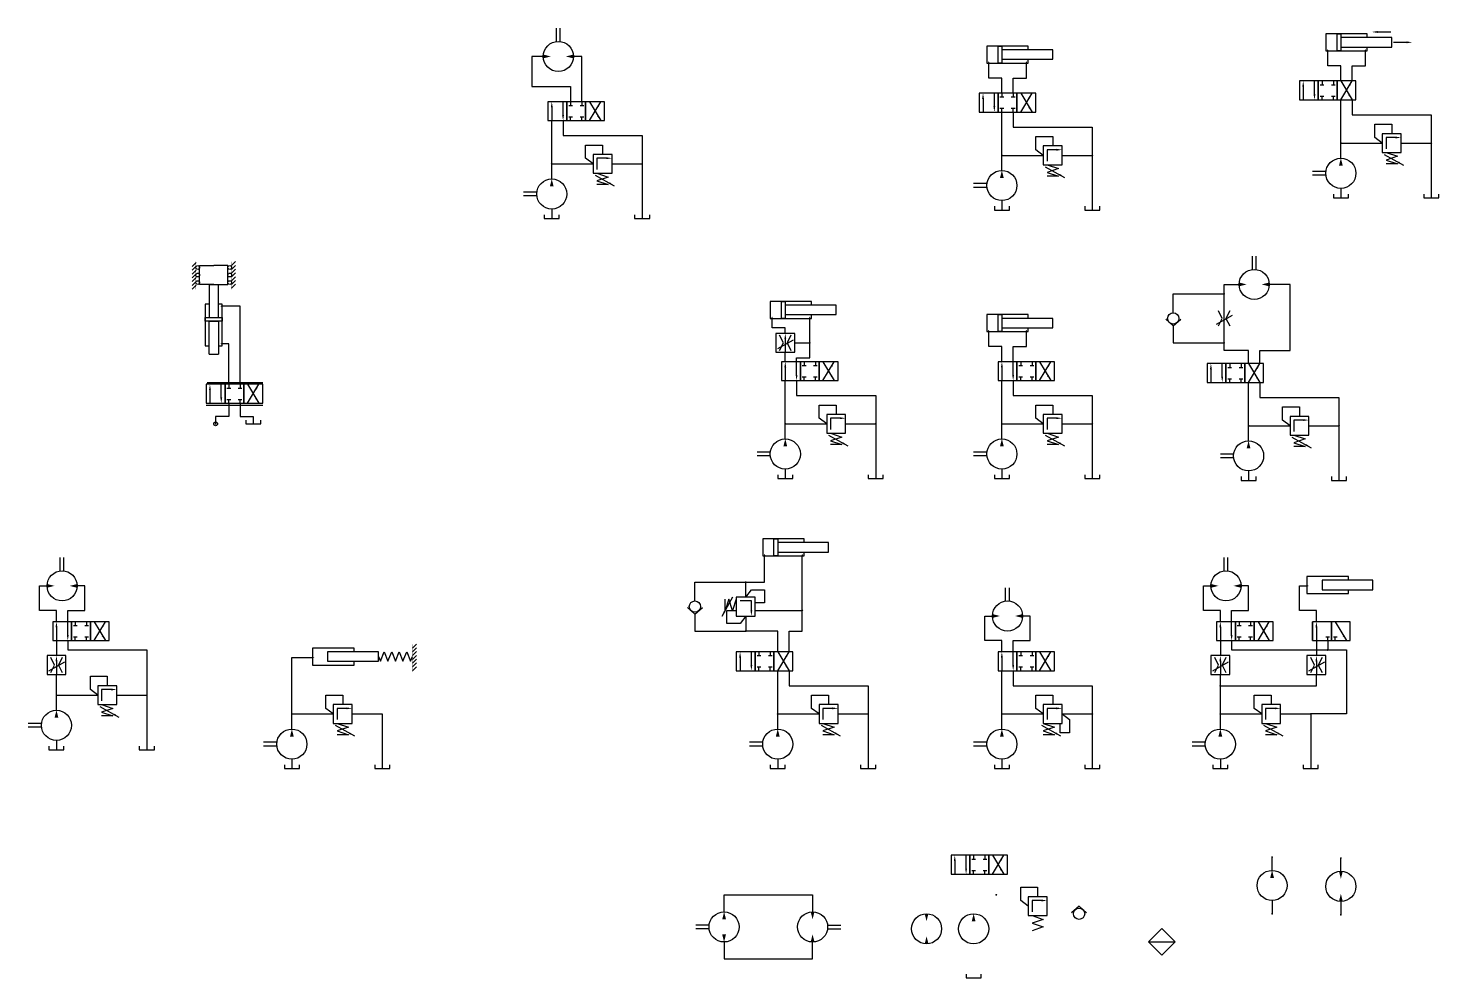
# Model space of a CAD drawing. Header units: inches. Extents: x 0 to 281, y -41 to 106.
# Drawn here: x -0.38 to 46.44, y 5.19 to 36.69 of the extents above; entities that cross this region are included whole.
import ezdxf
from ezdxf.lldxf.tags import DXFTag

# ---------------------------------------------------------------- set-up
doc = ezdxf.new("R2010")
doc.units = ezdxf.units.IN
doc.header["$LTSCALE"] = 0.08
doc.header["$MEASUREMENT"] = 0
tags = doc.linetypes.add('HIDDEN', pattern=[0.375, 0.25, -0.125]).pattern_tags.tags
tags[6:7] = [DXFTag(74, 4), DXFTag(75, 0), DXFTag(340, '0'), DXFTag(46, 1.0), DXFTag(50, 0.0), DXFTag(44, 0.0), DXFTag(45, 0.0)]
tags[4:5] = [DXFTag(74, 4), DXFTag(75, 0), DXFTag(340, '0'), DXFTag(46, 1.0), DXFTag(50, 0.0), DXFTag(44, 0.0), DXFTag(45, 0.0)]
tags = doc.linetypes.add('HIDDEN4', pattern=[0.09375, 0.0625, -0.03125]).pattern_tags.tags
tags[6:7] = [DXFTag(74, 4), DXFTag(75, 0), DXFTag(340, '0'), DXFTag(46, 1.0), DXFTag(50, 0.0), DXFTag(44, 0.0), DXFTag(45, 0.0)]
tags[4:5] = [DXFTag(74, 4), DXFTag(75, 0), DXFTag(340, '0'), DXFTag(46, 1.0), DXFTag(50, 0.0), DXFTag(44, 0.0), DXFTag(45, 0.0)]

msp = doc.modelspace()

# ---------------------------------------------------------------- linework, layer by layer
for p, q in [((41.812, 34.938), (41.812, 34.312)), ((42.438, 34.938), (41.812, 34.938)), ((42.438, 34.938), (42.438, 34.312)), ((43.062, 34.938), (42.438, 34.938)), ((42.438, 34.312), (42.438, 34.938)), ((43.062, 34.312), (43.062, 34.938)), ((43.062, 34.938), (43.062, 34.312)), ((43.688, 34.938), (43.062, 34.938)), ((43.062, 34.312), (43.062, 34.938)), ((43.188, 34.312), (43.562, 34.938)), ((43.188, 34.938), (43.562, 34.312)), ((43.688, 34.312), (43.688, 34.938)), ((16.875, 34.25), (16.875, 33.625)), ((17.5, 34.25), (16.875, 34.25)), ((17.5, 34.25), (17.5, 33.625)), ((18.125, 34.25), (17.5, 34.25)), ((17.5, 33.625), (17.5, 34.25)), ((18.125, 33.625), (18.125, 34.25)), ((18.125, 34.25), (18.125, 33.625)), ((18.75, 34.25), (18.125, 34.25)), ((18.125, 33.625), (18.125, 34.25)), ((18.25, 33.625), (18.625, 34.25)), ((18.25, 34.25), (18.625, 33.625)), ((18.75, 33.625), (18.75, 34.25)), ((31.188, 34.531), (31.188, 33.906)), ((31.812, 34.531), (31.188, 34.531)), ((31.812, 34.531), (31.812, 33.906)), ((32.438, 34.531), (31.812, 34.531)), ((31.812, 33.906), (31.812, 34.531)), ((32.438, 33.906), (32.438, 34.531)), ((32.438, 34.531), (32.438, 33.906)), ((33.062, 34.531), (32.438, 34.531)), ((32.438, 33.906), (32.438, 34.531)), ((32.562, 33.906), (32.938, 34.531)), ((32.562, 34.531), (32.938, 33.906)), ((33.062, 33.906), (33.062, 34.531)), ((41.812, 34.312), (42.438, 34.312)), ((42.438, 34.312), (43.062, 34.312)), ((43.062, 34.312), (43.688, 34.312)), ((31.188, 33.906), (31.812, 33.906)), ((31.812, 33.906), (32.438, 33.906)), ((32.438, 33.906), (33.062, 33.906)), ((16.875, 33.625), (17.5, 33.625)), ((17.5, 33.625), (18.125, 33.625)), ((18.125, 33.625), (18.75, 33.625)), ((33.312, 32.781), (33.312, 32.156)), ((33.937, 32.781), (33.312, 32.781)), ((33.937, 32.156), (33.937, 32.781)), ((44.562, 33.188), (44.562, 32.562)), ((45.188, 33.188), (44.562, 33.188)), ((45.188, 32.562), (45.188, 33.188)), ((18.375, 32.5), (18.375, 31.875)), ((19, 32.5), (18.375, 32.5)), ((19, 31.875), (19, 32.5)), ((44.562, 32.562), (45.188, 32.562)), ((44.625, 32.5), (45.262, 32.146)), ((44.688, 32.562), (45.062, 32.438)), ((45.062, 32.438), (44.688, 32.312)), ((44.688, 32.312), (45.062, 32.188)), ((18.375, 31.875), (19, 31.875)), ((18.5, 31.875), (18.875, 31.75)), ((33.312, 32.156), (33.937, 32.156)), ((33.375, 32.094), (34.012, 31.74)), ((33.438, 32.156), (33.812, 32.031)), ((33.812, 32.031), (33.438, 31.906)), ((33.438, 31.906), (33.812, 31.781)), ((45.062, 32.188), (44.688, 32.188)), ((18.438, 31.812), (19.075, 31.459)), ((18.875, 31.75), (18.5, 31.625)), ((18.5, 31.625), (18.875, 31.5)), ((18.875, 31.5), (18.5, 31.5)), ((33.812, 31.781), (33.438, 31.781)), ((42.938, 31.188), (42.938, 31.062)), ((42.938, 31.062), (43.438, 31.062)), ((43.438, 31.062), (43.438, 31.188)), ((45.938, 31.188), (45.938, 31.062)), ((45.938, 31.062), (46.438, 31.062)), ((46.438, 31.062), (46.438, 31.188)), ((16.75, 30.5), (16.75, 30.375)), ((17.25, 30.375), (17.25, 30.5)), ((19.75, 30.5), (19.75, 30.375)), ((20.25, 30.375), (20.25, 30.5)), ((31.688, 30.781), (31.688, 30.656)), ((31.688, 30.656), (32.188, 30.656)), ((32.188, 30.656), (32.188, 30.781)), ((34.688, 30.781), (34.688, 30.656)), ((34.688, 30.656), (35.188, 30.656)), ((35.188, 30.656), (35.188, 30.781)), ((16.75, 30.375), (17.25, 30.375)), ((19.75, 30.375), (20.25, 30.375)), ((39.062, 26.875), (39.588, 27.167)), ((24.438, 26.562), (24.438, 25.938)), ((25.062, 26.562), (24.438, 26.562)), ((24.5, 26.062), (25.026, 26.354)), ((25.062, 25.938), (25.062, 26.562)), ((24.438, 25.938), (25.062, 25.938)), ((24.625, 25.625), (24.625, 25)), ((25.25, 25.625), (24.625, 25.625)), ((25.25, 25.625), (25.25, 25)), ((25.875, 25.625), (25.25, 25.625)), ((25.25, 25), (25.25, 25.625)), ((25.875, 25), (25.875, 25.625)), ((25.875, 25.625), (25.875, 25)), ((26.5, 25.625), (25.875, 25.625)), ((25.875, 25), (25.875, 25.625)), ((26, 25), (26.375, 25.625)), ((26, 25.625), (26.375, 25)), ((26.5, 25), (26.5, 25.625)), ((31.812, 25.625), (31.812, 25)), ((32.438, 25.625), (31.812, 25.625)), ((32.438, 25.625), (32.438, 25)), ((33.062, 25.625), (32.438, 25.625)), ((32.438, 25), (32.438, 25.625)), ((33.062, 25), (33.062, 25.625)), ((33.062, 25.625), (33.062, 25)), ((33.688, 25.625), (33.062, 25.625)), ((33.062, 25), (33.062, 25.625)), ((33.188, 25), (33.562, 25.625)), ((33.188, 25.625), (33.562, 25)), ((33.688, 25), (33.688, 25.625)), ((38.75, 25.562), (38.75, 24.938)), ((39.375, 25.562), (38.75, 25.562)), ((39.375, 25.562), (39.375, 24.938)), ((40, 25.562), (39.375, 25.562)), ((39.375, 24.938), (39.375, 25.562)), ((40, 24.938), (40, 25.562)), ((40, 25.562), (40, 24.938)), ((40.625, 25.562), (40, 25.562)), ((40, 24.938), (40, 25.562)), ((40.125, 24.938), (40.5, 25.562)), ((40.125, 25.562), (40.5, 24.938)), ((40.625, 24.938), (40.625, 25.562)), ((5.531, 24.875), (5.531, 24.25)), ((6.156, 24.875), (5.531, 24.875)), ((6.156, 24.875), (6.156, 24.25)), ((6.781, 24.875), (6.156, 24.875)), ((6.156, 24.25), (6.156, 24.875)), ((6.781, 24.25), (6.781, 24.875)), ((6.781, 24.875), (6.781, 24.25)), ((7.406, 24.875), (6.781, 24.875)), ((6.781, 24.25), (6.781, 24.875)), ((6.906, 24.25), (7.281, 24.875)), ((6.906, 24.875), (7.281, 24.25)), ((7.406, 24.25), (7.406, 24.875)), ((24.625, 25), (25.25, 25)), ((25.25, 25), (25.875, 25)), ((25.875, 25), (26.5, 25)), ((31.812, 25), (32.438, 25)), ((32.438, 25), (33.062, 25)), ((33.062, 25), (33.688, 25)), ((38.75, 24.938), (39.375, 24.938)), ((39.375, 24.938), (40, 24.938)), ((40, 24.938), (40.625, 24.938)), ((5.531, 24.25), (6.156, 24.25)), ((6.156, 24.25), (6.781, 24.25)), ((6.781, 24.25), (7.406, 24.25)), ((26.125, 23.875), (26.125, 23.25)), ((26.75, 23.875), (26.125, 23.875)), ((26.75, 23.25), (26.75, 23.875)), ((33.312, 23.875), (33.312, 23.25)), ((33.937, 23.875), (33.312, 23.875)), ((33.937, 23.25), (33.937, 23.875)), ((6.844, 23.688), (6.844, 23.562)), ((6.844, 23.562), (7.344, 23.562)), ((7.344, 23.562), (7.344, 23.688)), ((41.5, 23.812), (41.5, 23.188)), ((42.125, 23.812), (41.5, 23.812)), ((42.125, 23.188), (42.125, 23.812)), ((26.125, 23.25), (26.75, 23.25)), ((26.188, 23.188), (26.825, 22.834)), ((26.25, 23.25), (26.625, 23.125)), ((26.625, 23.125), (26.25, 23)), ((26.25, 23), (26.625, 22.875)), ((33.312, 23.25), (33.937, 23.25)), ((33.375, 23.188), (34.012, 22.834)), ((33.438, 23.25), (33.812, 23.125)), ((33.812, 23.125), (33.438, 23)), ((33.438, 23), (33.812, 22.875)), ((41.5, 23.188), (42.125, 23.188)), ((41.562, 23.125), (42.2, 22.771)), ((41.625, 23.188), (42, 23.062)), ((42, 23.062), (41.625, 22.938)), ((26.625, 22.875), (26.25, 22.875)), ((33.812, 22.875), (33.438, 22.875)), ((41.625, 22.938), (42, 22.812)), ((42, 22.812), (41.625, 22.812)), ((24.5, 21.875), (24.5, 21.75)), ((24.5, 21.75), (25, 21.75)), ((25, 21.75), (25, 21.875)), ((27.5, 21.875), (27.5, 21.75)), ((27.5, 21.75), (28, 21.75)), ((28, 21.75), (28, 21.875)), ((31.688, 21.875), (31.688, 21.75)), ((31.688, 21.75), (32.188, 21.75)), ((32.188, 21.75), (32.188, 21.875)), ((34.688, 21.875), (34.688, 21.75)), ((34.688, 21.75), (35.188, 21.75)), ((35.188, 21.75), (35.188, 21.875)), ((39.875, 21.812), (39.875, 21.688)), ((39.875, 21.688), (40.375, 21.688)), ((40.375, 21.688), (40.375, 21.812)), ((42.875, 21.812), (42.875, 21.688)), ((42.875, 21.688), (43.375, 21.688)), ((43.375, 21.688), (43.375, 21.812)), ((23, 17.812), (22.646, 17.175)), ((23.75, 17.812), (23.125, 17.812)), ((23.125, 17.812), (23.125, 17.188)), ((23.75, 17.188), (23.75, 17.812)), ((22.875, 17.75), (22.75, 17.375)), ((22.75, 17.375), (22.75, 17.75)), ((23, 17.375), (22.875, 17.75)), ((23.125, 17.75), (23, 17.375)), ((0.438, 17), (0.438, 16.375)), ((1.063, 17), (0.438, 17)), ((1.063, 17), (1.063, 16.375)), ((1.688, 17), (1.063, 17)), ((1.063, 16.375), (1.063, 17)), ((1.688, 16.375), (1.688, 17)), ((1.688, 17), (1.688, 16.375)), ((2.313, 17), (1.688, 17)), ((1.688, 16.375), (1.688, 17)), ((1.812, 16.375), (2.188, 17)), ((1.812, 17), (2.188, 16.375)), ((2.313, 16.375), (2.313, 17)), ((23.125, 17.188), (23.75, 17.188)), ((39.062, 17), (39.062, 16.375)), ((39.688, 17), (39.062, 17)), ((39.688, 17), (39.688, 16.375)), ((40.312, 17), (39.688, 17)), ((39.688, 16.375), (39.688, 17)), ((40.312, 16.375), (40.312, 17)), ((40.312, 17), (40.312, 16.375)), ((40.938, 17), (40.312, 17)), ((40.312, 16.375), (40.312, 17)), ((40.438, 16.375), (40.812, 17)), ((40.438, 17), (40.812, 16.375)), ((40.938, 16.375), (40.938, 17)), ((42.25, 17), (42.25, 16.375)), ((42.875, 17), (42.25, 17)), ((42.25, 16.375), (42.25, 17)), ((42.875, 16.375), (42.875, 17)), ((42.875, 17), (42.875, 16.375)), ((43.5, 17), (42.875, 17)), ((42.875, 16.375), (42.875, 17)), ((43, 17), (43.375, 16.375)), ((43.5, 16.375), (43.5, 17)), ((0.438, 16.375), (1.063, 16.375)), ((1.063, 16.375), (1.688, 16.375)), ((1.688, 16.375), (2.313, 16.375)), ((23.125, 16), (23.125, 15.375)), ((23.75, 16), (23.125, 16)), ((23.75, 16), (23.75, 15.375)), ((24.375, 16), (23.75, 16)), ((23.75, 15.375), (23.75, 16)), ((24.375, 15.375), (24.375, 16)), ((24.375, 16), (24.375, 15.375)), ((25, 16), (24.375, 16)), ((24.375, 15.375), (24.375, 16)), ((24.5, 15.375), (24.875, 16)), ((24.5, 16), (24.875, 15.375)), ((25, 15.375), (25, 16)), ((31.812, 16), (31.812, 15.375)), ((32.438, 16), (31.812, 16)), ((32.438, 16), (32.438, 15.375)), ((33.062, 16), (32.438, 16)), ((32.438, 15.375), (32.438, 16)), ((33.062, 15.375), (33.062, 16)), ((33.062, 16), (33.062, 15.375)), ((33.688, 16), (33.062, 16)), ((33.062, 15.375), (33.062, 16)), ((33.188, 15.375), (33.562, 16)), ((33.188, 16), (33.562, 15.375)), ((33.688, 15.375), (33.688, 16)), ((39.062, 16.375), (39.688, 16.375)), ((39.688, 16.375), (40.312, 16.375)), ((40.312, 16.375), (40.938, 16.375)), ((42.25, 16.375), (42.875, 16.375)), ((42.875, 16.375), (43.5, 16.375)), ((0.25, 15.875), (0.25, 15.25)), ((0.875, 15.875), (0.25, 15.875)), ((0.312, 15.375), (0.838, 15.667)), ((0.875, 15.25), (0.875, 15.875)), ((38.875, 15.875), (38.875, 15.25)), ((39.5, 15.875), (38.875, 15.875)), ((38.938, 15.375), (39.463, 15.667)), ((39.5, 15.25), (39.5, 15.875)), ((42.062, 15.875), (42.062, 15.25)), ((42.688, 15.875), (42.062, 15.875)), ((42.125, 15.375), (42.651, 15.667)), ((42.688, 15.25), (42.688, 15.875)), ((0.25, 15.25), (0.875, 15.25)), ((23.125, 15.375), (23.75, 15.375)), ((23.75, 15.375), (24.375, 15.375)), ((24.375, 15.375), (25, 15.375)), ((31.812, 15.375), (32.438, 15.375)), ((32.438, 15.375), (33.062, 15.375)), ((33.062, 15.375), (33.688, 15.375)), ((38.875, 15.25), (39.5, 15.25)), ((42.062, 15.25), (42.688, 15.25)), ((1.938, 14.875), (1.938, 14.25)), ((2.562, 14.875), (1.938, 14.875)), ((2.562, 14.25), (2.562, 14.875)), ((1.938, 14.25), (2.562, 14.25)), ((2, 14.188), (2.637, 13.834)), ((2.062, 14.25), (2.438, 14.125)), ((2.438, 14.125), (2.062, 14)), ((9.75, 14.25), (9.75, 13.625)), ((10.375, 14.25), (9.75, 14.25)), ((10.375, 13.625), (10.375, 14.25)), ((25.875, 14.25), (25.875, 13.625)), ((26.5, 14.25), (25.875, 14.25)), ((26.5, 13.625), (26.5, 14.25)), ((33.312, 14.25), (33.312, 13.625)), ((33.937, 14.25), (33.312, 14.25)), ((33.937, 13.625), (33.937, 14.25)), ((40.562, 14.25), (40.562, 13.625)), ((41.188, 14.25), (40.562, 14.25)), ((41.188, 13.625), (41.188, 14.25)), ((2.438, 13.875), (2.062, 13.875)), ((2.062, 14), (2.438, 13.875)), ((9.75, 13.625), (10.375, 13.625)), ((9.875, 13.625), (10.25, 13.5)), ((25.875, 13.625), (26.5, 13.625)), ((26, 13.625), (26.375, 13.5)), ((33.312, 13.625), (33.937, 13.625)), ((33.312, 13.625), (33.688, 13.5)), ((40.562, 13.625), (41.188, 13.625)), ((40.688, 13.625), (41.062, 13.5)), ((9.812, 13.562), (10.45, 13.209)), ((10.25, 13.5), (9.875, 13.375)), ((9.875, 13.375), (10.25, 13.25)), ((10.25, 13.25), (9.875, 13.25)), ((25.938, 13.562), (26.575, 13.209)), ((26.375, 13.5), (26, 13.375)), ((26, 13.375), (26.375, 13.25)), ((26.375, 13.25), (26, 13.25)), ((33.25, 13.562), (33.887, 13.209)), ((33.688, 13.25), (33.312, 13.25)), ((33.688, 13.5), (33.312, 13.375)), ((33.312, 13.375), (33.688, 13.25)), ((40.625, 13.562), (41.262, 13.209)), ((41.062, 13.5), (40.688, 13.375)), ((40.688, 13.375), (41.062, 13.25)), ((41.062, 13.25), (40.688, 13.25)), ((0.312, 12.875), (0.312, 12.75)), ((0.312, 12.75), (0.812, 12.75)), ((0.812, 12.75), (0.812, 12.875)), ((3.312, 12.875), (3.312, 12.75)), ((3.312, 12.75), (3.812, 12.75)), ((3.812, 12.75), (3.812, 12.875)), ((8.125, 12.25), (8.125, 12.125)), ((8.625, 12.125), (8.625, 12.25)), ((11.125, 12.25), (11.125, 12.125)), ((11.625, 12.125), (11.625, 12.25)), ((24.25, 12.25), (24.25, 12.125)), ((24.75, 12.125), (24.75, 12.25)), ((27.25, 12.25), (27.25, 12.125)), ((27.75, 12.125), (27.75, 12.25)), ((31.688, 12.25), (31.688, 12.125)), ((32.188, 12.125), (32.188, 12.25)), ((34.688, 12.25), (34.688, 12.125)), ((35.188, 12.125), (35.188, 12.25)), ((38.938, 12.25), (38.938, 12.125)), ((39.438, 12.125), (39.438, 12.25)), ((41.938, 12.25), (41.938, 12.125)), ((42.438, 12.125), (42.438, 12.25)), ((8.125, 12.125), (8.625, 12.125)), ((11.125, 12.125), (11.625, 12.125)), ((24.25, 12.125), (24.75, 12.125)), ((27.25, 12.125), (27.75, 12.125)), ((31.688, 12.125), (32.188, 12.125)), ((34.688, 12.125), (35.188, 12.125)), ((38.938, 12.125), (39.438, 12.125)), ((41.938, 12.125), (42.438, 12.125)), ((30.25, 9.25), (30.25, 8.625)), ((30.875, 9.25), (30.25, 9.25)), ((30.875, 9.25), (30.875, 8.625)), ((31.5, 9.25), (30.875, 9.25)), ((30.875, 8.625), (30.875, 9.25)), ((31.5, 8.625), (31.5, 9.25)), ((31.5, 9.25), (31.5, 8.625)), ((32.125, 9.25), (31.5, 9.25)), ((31.5, 8.625), (31.5, 9.25)), ((31.625, 8.625), (32, 9.25)), ((31.625, 9.25), (32, 8.625)), ((32.125, 8.625), (32.125, 9.25)), ((30.25, 8.625), (30.875, 8.625)), ((30.875, 8.625), (31.5, 8.625)), ((31.5, 8.625), (32.125, 8.625)), ((32.812, 7.875), (32.812, 7.25)), ((33.438, 7.875), (32.812, 7.875)), ((33.438, 7.25), (33.438, 7.875)), ((32.812, 7.25), (33.438, 7.25)), ((32.938, 7.25), (33.312, 7.125)), ((33.312, 7.125), (32.938, 7)), ((32.938, 7), (33.312, 6.875)), ((33.312, 6.875), (32.938, 6.75)), ((30.75, 5.312), (30.75, 5.188)), ((30.75, 5.188), (31.25, 5.188)), ((31.25, 5.188), (31.25, 5.312))]:
    msp.add_line(p, q)
at = {"linetype": 'HIDDEN'}
msp.add_line((36.808, 6.379), (37.692, 6.379), dxfattribs=at)
for points in [[(17.156, 36.246), (17.156, 36.688)], [(17.281, 36.246), (17.281, 36.688)], [(44.406, 36.563), (44.844, 36.563)], [(32.812, 35.969), (32.812, 36.094), (31.438, 36.094), (31.438, 35.531), (32.812, 35.531), (32.812, 35.656)], [(31.938, 36.094), (31.938, 35.531), (31.812, 35.531), (31.812, 36.094), (31.938, 36.094)], [(44.062, 36.375), (44.062, 36.5), (42.688, 36.5), (42.688, 35.938), (44.062, 35.938), (44.062, 36.062)], [(43.188, 36.5), (43.188, 35.938), (43.062, 35.938), (43.062, 36.5), (43.188, 36.5)], [(43.188, 36.375), (43.188, 36.062), (44.875, 36.062), (44.875, 36.375), (43.188, 36.375)], [(45.375, 36.219), (44.938, 36.219)], [(16.719, 35.75), (16.344, 35.75), (16.344, 34.75), (17.625, 34.75), (17.625, 34.25)], [(18, 34.25), (18, 35.75), (17.719, 35.75)], [(31.938, 35.969), (31.938, 35.656), (33.625, 35.656), (33.625, 35.969), (31.938, 35.969)], [(43.188, 34.938), (43.188, 35.438), (42.75, 35.438), (42.75, 35.938)], [(43.562, 34.938), (43.562, 35.438), (44, 35.438), (44, 35.938)], [(31.938, 34.531), (31.938, 35.031), (31.5, 35.031), (31.5, 35.531)], [(32.312, 34.531), (32.312, 35.031), (32.75, 35.031), (32.75, 35.531)], [(41.938, 34.75), (41.938, 34.312)], [(42.312, 34.5), (42.312, 34.938)], [(42.5, 34.812), (42.625, 34.812)], [(42.562, 34.938), (42.562, 34.812)], [(42.875, 34.812), (43, 34.812)], [(42.938, 34.938), (42.938, 34.812)], [(17.375, 33.812), (17.375, 34.25)], [(17.625, 34.25), (17.625, 34.125)], [(18, 34.25), (18, 34.125)], [(31.312, 34.344), (31.312, 33.906)], [(31.688, 34.094), (31.688, 34.531)], [(31.875, 34.406), (32, 34.406)], [(31.938, 34.531), (31.938, 34.406)], [(32.25, 34.406), (32.375, 34.406)], [(32.312, 34.531), (32.312, 34.406)], [(42.5, 34.438), (42.625, 34.438)], [(42.562, 34.312), (42.562, 34.438)], [(42.875, 34.438), (43, 34.438)], [(42.938, 34.312), (42.938, 34.438)], [(43.188, 32.375), (43.188, 34.312)], [(43.562, 34.312), (43.562, 33.812), (46.188, 33.812), (46.188, 32.875)], [(17, 34.062), (17, 33.625)], [(17.562, 34.125), (17.688, 34.125)], [(17.562, 33.75), (17.688, 33.75)], [(17.625, 33.625), (17.625, 33.75)], [(17.938, 34.125), (18.062, 34.125)], [(17.938, 33.75), (18.062, 33.75)], [(18, 33.625), (18, 33.75)], [(31.875, 34.031), (32, 34.031)], [(31.938, 33.906), (31.938, 34.031)], [(31.938, 31.969), (31.938, 33.906)], [(32.25, 34.031), (32.375, 34.031)], [(32.312, 33.906), (32.312, 34.031)], [(32.312, 33.906), (32.312, 33.406), (34.938, 33.406), (34.938, 32.469)], [(17, 31.688), (17, 33.625)], [(17.375, 33.625), (17.375, 33.125), (20, 33.125), (20, 32.188)], [(43.188, 32.875), (44.562, 32.875)], [(45, 33.062), (44.688, 33.062), (44.688, 32.688)], [(45.188, 32.875), (46.188, 32.875), (46.188, 31.062)], [(18.812, 32.375), (18.5, 32.375), (18.5, 32)], [(31.938, 32.469), (33.312, 32.469)], [(33.75, 32.656), (33.438, 32.656), (33.438, 32.281)], [(33.937, 32.469), (34.938, 32.469), (34.938, 30.656)], [(17, 32.188), (18.375, 32.188)], [(19, 32.188), (20, 32.188), (20, 30.375)], [(42.691, 31.938), (42.25, 31.938)], [(31.441, 31.531), (31, 31.531)], [(31.441, 31.406), (31, 31.406)], [(42.691, 31.812), (42.25, 31.812)], [(43.188, 31.375), (43.188, 31.062)], [(16.504, 31.25), (16.062, 31.25)], [(16.504, 31.125), (16.062, 31.125)], [(31.938, 30.969), (31.938, 30.656)], [(17, 30.688), (17, 30.375)], [(40.25, 28.684), (40.25, 29.125)], [(40.375, 28.684), (40.375, 29.125)], [(5.063, 28.781), (5.195, 28.914)], [(5.063, 28.656), (5.195, 28.789)], [(5.063, 28.531), (5.195, 28.664)], [(5.781, 28.188), (5.312, 28.188), (5.312, 28.812), (5.781, 28.812)], [(5.781, 28.188), (6.25, 28.188), (6.25, 28.812), (5.781, 28.812)], [(6.375, 28.812), (6.508, 28.945)], [(6.375, 28.688), (6.508, 28.82)], [(6.375, 28.562), (6.508, 28.695)], [(6.375, 28.438), (6.508, 28.57)], [(5.063, 28.406), (5.195, 28.539)], [(5.063, 28.281), (5.195, 28.414)], [(5.063, 28.156), (5.195, 28.289)], [(5.063, 28.031), (5.195, 28.164)], [(5.625, 27.094), (5.938, 27.094), (5.938, 28.188)], [(5.625, 28.188), (5.938, 28.188)], [(5.625, 28.188), (5.625, 27.094)], [(6.375, 28.312), (6.508, 28.445)], [(6.375, 28.188), (6.508, 28.32)], [(6.375, 28.062), (6.508, 28.195)], [(40.125, 25.562), (40.125, 26), (39.312, 26), (39.312, 28.188), (39.812, 28.188)], [(40.5, 25.562), (40.5, 26), (41.5, 26), (41.5, 28.188), (40.812, 28.188)], [(25.625, 27.5), (25.625, 27.625), (24.25, 27.625), (24.25, 27.062), (25.625, 27.062), (25.625, 27.188)], [(24.75, 27.625), (24.75, 27.062), (24.625, 27.062), (24.625, 27.625), (24.75, 27.625)], [(37.625, 27.25), (37.625, 27.875), (39.312, 27.875)], [(5.625, 27.531), (5.5, 27.531), (5.5, 26.156), (5.625, 26.156)], [(5.938, 26.156), (6.062, 26.156), (6.062, 27.531), (5.938, 27.531)], [(6.656, 24.875), (6.656, 27.469), (6.062, 27.469)], [(24.75, 27.5), (24.75, 27.188), (26.438, 27.188), (26.438, 27.5), (24.75, 27.5)], [(32.812, 27.062), (32.812, 27.188), (31.438, 27.188), (31.438, 26.625), (32.812, 26.625), (32.812, 26.75)], [(31.938, 27.188), (31.938, 26.625), (31.812, 26.625), (31.812, 27.188), (31.938, 27.188)], [(39.125, 26.812), (39.25, 27.062), (39.125, 27.312)], [(39.5, 27.312), (39.375, 27.062), (39.5, 26.812)], [(5.5, 27.094), (6.062, 27.094), (6.062, 26.969), (5.5, 26.969), (5.5, 27.094)], [(5.625, 26.969), (5.938, 26.969), (5.938, 25.875)], [(5.625, 25.875), (5.625, 26.969)], [(24.75, 26.562), (24.75, 26.75), (24.312, 26.75), (24.312, 27.062)], [(25.125, 25.625), (25.125, 25.75), (25.562, 25.75), (25.562, 27.062)], [(31.938, 27.062), (31.938, 26.75), (33.625, 26.75), (33.625, 27.062), (31.938, 27.062)], [(37.625, 26.812), (37.377, 27.031)], [(37.625, 26.812), (37.873, 27.031)], [(37.625, 26.812), (37.625, 26.25), (39.312, 26.25)], [(6.281, 24.875), (6.281, 26.219), (6.062, 26.219)], [(24.562, 26), (24.688, 26.25), (24.562, 26.5)], [(24.75, 26.375), (24.75, 25.938)], [(24.938, 26.5), (24.812, 26.25), (24.938, 26)], [(25.062, 26.25), (25.562, 26.25)], [(31.938, 25.625), (31.938, 26.125), (31.5, 26.125), (31.5, 26.625)], [(32.312, 25.625), (32.312, 26.125), (32.75, 26.125), (32.75, 26.625)], [(5.625, 25.875), (5.938, 25.875)], [(24.75, 25.625), (24.75, 25.938)], [(24.75, 25.438), (24.75, 25)], [(25.125, 25.188), (25.125, 25.625)], [(25.312, 25.5), (25.438, 25.5)], [(25.375, 25.625), (25.375, 25.5)], [(25.688, 25.5), (25.812, 25.5)], [(25.75, 25.625), (25.75, 25.5)], [(31.938, 25.438), (31.938, 25)], [(32.312, 25.188), (32.312, 25.625)], [(32.5, 25.5), (32.625, 25.5)], [(32.562, 25.625), (32.562, 25.5)], [(32.875, 25.5), (33, 25.5)], [(32.938, 25.625), (32.938, 25.5)], [(38.875, 25.375), (38.875, 24.938)], [(39.25, 25.125), (39.25, 25.562)], [(39.438, 25.438), (39.562, 25.438)], [(39.5, 25.562), (39.5, 25.438)], [(39.812, 25.438), (39.938, 25.438)], [(39.875, 25.562), (39.875, 25.438)], [(5.562, 24.938), (7.406, 24.938)], [(6.031, 24.438), (6.031, 24.875)], [(6.281, 24.875), (6.281, 24.75)], [(6.656, 24.875), (6.656, 24.75)], [(24.75, 23.062), (24.75, 25)], [(25.125, 25), (25.125, 24.5), (27.75, 24.5), (27.75, 23.562)], [(25.312, 25.125), (25.438, 25.125)], [(25.375, 25), (25.375, 25.125)], [(25.688, 25.125), (25.812, 25.125)], [(25.75, 25), (25.75, 25.125)], [(31.938, 23.062), (31.938, 25)], [(32.312, 25), (32.312, 24.5), (34.938, 24.5), (34.938, 23.562)], [(32.5, 25.125), (32.625, 25.125)], [(32.562, 25), (32.562, 25.125)], [(32.875, 25.125), (33, 25.125)], [(32.938, 25), (32.938, 25.125)], [(39.438, 25.062), (39.562, 25.062)], [(39.5, 24.938), (39.5, 25.062)], [(39.812, 25.062), (39.938, 25.062)], [(39.875, 24.938), (39.875, 25.062)], [(40.125, 23), (40.125, 24.938)], [(40.5, 24.938), (40.5, 24.438), (43.125, 24.438), (43.125, 23.5)], [(5.656, 24.688), (5.656, 24.25)], [(6.219, 24.75), (6.344, 24.75)], [(6.219, 24.375), (6.344, 24.375)], [(6.281, 24.25), (6.281, 24.375)], [(6.594, 24.75), (6.719, 24.75)], [(6.594, 24.375), (6.719, 24.375)], [(6.656, 24.25), (6.656, 24.375)], [(5.531, 24.188), (7.406, 24.188)], [(6.281, 24.25), (6.281, 23.812), (5.844, 23.812), (5.844, 23.625)], [(6.656, 24.25), (6.656, 23.812), (7.094, 23.812), (7.094, 23.562)], [(24.75, 23.562), (26.125, 23.562)], [(26.562, 23.75), (26.25, 23.75), (26.25, 23.375)], [(26.75, 23.562), (27.75, 23.562), (27.75, 21.75)], [(31.938, 23.562), (33.312, 23.562)], [(33.75, 23.75), (33.438, 23.75), (33.438, 23.375)], [(33.937, 23.562), (34.938, 23.562), (34.938, 21.75)], [(40.125, 23.5), (41.5, 23.5)], [(41.938, 23.688), (41.625, 23.688), (41.625, 23.312)], [(42.125, 23.5), (43.125, 23.5), (43.125, 21.688)], [(24.254, 22.625), (23.812, 22.625)], [(24.254, 22.5), (23.812, 22.5)], [(31.441, 22.625), (31, 22.625)], [(31.441, 22.5), (31, 22.5)], [(39.629, 22.562), (39.188, 22.562)], [(24.75, 22.062), (24.75, 21.75)], [(31.938, 22.062), (31.938, 21.75)], [(39.629, 22.438), (39.188, 22.438)], [(40.125, 22), (40.125, 21.688)], [(25.375, 19.625), (25.375, 19.75), (24, 19.75), (24, 19.188), (25.375, 19.188), (25.375, 19.312)], [(24.5, 19.75), (24.5, 19.188), (24.375, 19.188), (24.375, 19.75), (24.5, 19.75)], [(24.5, 19.625), (24.5, 19.312), (26.188, 19.312), (26.188, 19.625), (24.5, 19.625)], [(0.688, 18.684), (0.688, 19.125)], [(0.812, 18.684), (0.812, 19.125)], [(23.438, 18.312), (24.062, 18.312), (24.062, 19.188)], [(24.875, 16), (24.875, 16.688), (25.312, 16.688), (25.312, 19.188)], [(39.312, 18.684), (39.312, 19.125)], [(39.438, 18.684), (39.438, 19.125)], [(21.75, 17.688), (21.75, 18.312), (23.438, 18.312)], [(23.438, 17.812), (23.438, 18.312)], [(43.438, 18.375), (43.438, 18.5), (42.062, 18.5), (42.062, 17.938), (43.438, 17.938), (43.438, 18.062)], [(42.562, 18.375), (42.562, 18.062), (44.25, 18.062), (44.25, 18.375), (42.562, 18.375)], [(0.562, 17), (0.562, 17.375), (0, 17.375), (0, 18.188), (0.25, 18.188)], [(0.938, 17), (0.938, 17.375), (1.5, 17.375), (1.5, 18.188), (1.25, 18.188)], [(32.062, 17.684), (32.062, 18.125)], [(32.188, 17.684), (32.188, 18.125)], [(39.188, 17), (39.188, 17.375), (38.625, 17.375), (38.625, 18.188), (38.875, 18.188)], [(39.562, 17), (39.562, 17.375), (40.125, 17.375), (40.125, 18.188), (39.875, 18.188)], [(42.375, 17), (42.375, 17.375), (41.812, 17.375), (41.812, 18.188), (42.062, 18.188)], [(21.75, 17.25), (21.502, 17.469)], [(21.75, 17.25), (21.998, 17.469)], [(23.625, 17.375), (23.625, 17.688), (23.25, 17.688)], [(0.938, 16.562), (0.938, 17)], [(1.125, 16.875), (1.25, 16.875)], [(1.188, 17), (1.188, 16.875)], [(1.5, 16.875), (1.625, 16.875)], [(1.562, 17), (1.562, 16.875)], [(21.75, 17.25), (21.75, 16.688), (23.438, 16.688)], [(23.438, 17.188), (23.438, 16.688)], [(31.938, 16), (31.938, 16.375), (31.375, 16.375), (31.375, 17.188), (31.625, 17.188)], [(32.312, 16), (32.312, 16.375), (32.875, 16.375), (32.875, 17.188), (32.625, 17.188)], [(39.562, 16.562), (39.562, 17)], [(39.75, 16.875), (39.875, 16.875)], [(39.812, 17), (39.812, 16.875)], [(40.125, 16.875), (40.25, 16.875)], [(40.188, 17), (40.188, 16.875)], [(0.562, 16.812), (0.562, 16.375)], [(1.125, 16.5), (1.25, 16.5)], [(1.188, 16.375), (1.188, 16.5)], [(1.5, 16.5), (1.625, 16.5)], [(1.562, 16.375), (1.562, 16.5)], [(24.5, 16), (24.5, 16.688), (23.438, 16.688)], [(39.188, 16.812), (39.188, 16.375)], [(39.75, 16.5), (39.875, 16.5)], [(39.812, 16.375), (39.812, 16.5)], [(40.125, 16.5), (40.25, 16.5)], [(40.188, 16.375), (40.188, 16.5)], [(42.375, 16.812), (42.375, 16.375)], [(42.688, 16.5), (42.812, 16.5)], [(42.75, 16.375), (42.75, 16.5)], [(42.938, 16.5), (43.062, 16.5)], [(43, 16.375), (43, 16.5)], [(0.562, 16.375), (0.562, 15.875)], [(0.938, 16.375), (0.938, 16.062)], [(0.938, 16.062), (3.562, 16.062), (3.562, 13.938)], [(10.438, 16), (10.438, 16.125), (9.062, 16.125), (9.062, 15.562), (10.438, 15.562), (10.438, 15.688)], [(9.562, 16), (9.562, 15.688), (11.25, 15.688), (11.25, 16), (9.562, 16)], [(11.312, 15.688), (11.438, 16), (11.562, 15.688), (11.688, 16), (11.812, 15.688), (11.938, 16), (12.062, 15.688), (12.188, 16), (12.312, 15.688), (12.312, 15.688)], [(12.375, 16.125), (12.508, 16.258)], [(12.375, 16), (12.508, 16.133)], [(12.375, 15.875), (12.508, 16.008)], [(23.625, 15.562), (23.625, 16)], [(23.875, 16), (23.875, 15.875)], [(24.25, 16), (24.25, 15.875)], [(32.312, 15.562), (32.312, 16)], [(32.562, 16), (32.562, 15.875)], [(32.938, 16), (32.938, 15.875)], [(39.188, 16.375), (39.188, 15.875)], [(39.562, 16.375), (39.562, 16.062)], [(39.562, 16.062), (43.375, 16.062), (43.375, 13.938), (42.188, 13.938)], [(42.375, 16.375), (42.375, 15.875)], [(42.75, 16.375), (42.75, 16.062)], [(0.375, 15.312), (0.5, 15.562), (0.375, 15.812)], [(0.562, 15.688), (0.562, 15.25)], [(0.75, 15.812), (0.625, 15.562), (0.75, 15.312)], [(8.375, 13.438), (8.375, 15.812), (9.062, 15.812)], [(11.25, 15.844), (11.312, 15.688)], [(12.312, 15.688), (12.375, 15.844)], [(12.375, 15.75), (12.508, 15.883)], [(12.375, 15.625), (12.508, 15.758)], [(12.375, 15.5), (12.508, 15.633)], [(12.375, 15.375), (12.508, 15.508)], [(23.25, 15.812), (23.25, 15.375)], [(23.812, 15.875), (23.938, 15.875)], [(23.812, 15.5), (23.938, 15.5)], [(23.875, 15.375), (23.875, 15.5)], [(24.188, 15.875), (24.312, 15.875)], [(24.188, 15.5), (24.312, 15.5)], [(24.25, 15.375), (24.25, 15.5)], [(31.938, 15.812), (31.938, 15.375)], [(32.5, 15.875), (32.625, 15.875)], [(32.5, 15.5), (32.625, 15.5)], [(32.562, 15.375), (32.562, 15.5)], [(32.875, 15.875), (33, 15.875)], [(32.875, 15.5), (33, 15.5)], [(32.938, 15.375), (32.938, 15.5)], [(39, 15.312), (39.125, 15.562), (39, 15.812)], [(39.188, 15.688), (39.188, 15.25)], [(39.375, 15.812), (39.25, 15.562), (39.375, 15.312)], [(42.188, 15.312), (42.312, 15.562), (42.188, 15.812)], [(42.375, 15.688), (42.375, 15.25)], [(42.562, 15.812), (42.438, 15.562), (42.562, 15.312)], [(0.562, 14.062), (0.562, 15.25)], [(24.5, 13.438), (24.5, 15.375)], [(24.875, 15.375), (24.875, 14.875), (27.5, 14.875), (27.5, 13.938)], [(31.938, 13.438), (31.938, 15.375)], [(32.312, 15.375), (32.312, 14.875), (34.938, 14.875), (34.938, 13.938)], [(39.188, 13.438), (39.188, 15.25)], [(39.188, 14.875), (42.375, 14.875), (42.375, 15.25)], [(0.562, 14.562), (1.938, 14.562)], [(2.375, 14.75), (2.062, 14.75), (2.062, 14.375)], [(2.562, 14.562), (3.562, 14.562), (3.562, 12.75)], [(10.188, 14.125), (9.875, 14.125), (9.875, 13.75)], [(26.312, 14.125), (26, 14.125), (26, 13.75)], [(33.75, 14.125), (33.438, 14.125), (33.438, 13.75)], [(41, 14.125), (40.688, 14.125), (40.688, 13.75)], [(0.066, 13.625), (-0.375, 13.625)], [(8.375, 13.938), (9.75, 13.938)], [(10.375, 13.938), (11.375, 13.938), (11.375, 12.125)], [(24.5, 13.938), (25.875, 13.938)], [(26.5, 13.938), (27.5, 13.938), (27.5, 12.125)], [(31.938, 13.938), (33.312, 13.938)], [(33.937, 13.938), (34.938, 13.938), (34.938, 12.125)], [(39.188, 13.938), (40.562, 13.938)], [(41.188, 13.938), (42.188, 13.938), (42.188, 12.125)], [(0.066, 13.5), (-0.375, 13.5)], [(0.562, 13.062), (0.562, 12.75)], [(7.879, 13), (7.438, 13)], [(7.879, 12.875), (7.438, 12.875)], [(24.004, 13), (23.562, 13)], [(24.004, 12.875), (23.562, 12.875)], [(31.441, 13), (31, 13)], [(31.441, 12.875), (31, 12.875)], [(38.691, 13), (38.25, 13)], [(38.691, 12.875), (38.25, 12.875)], [(8.375, 12.438), (8.375, 12.125)], [(24.5, 12.438), (24.5, 12.125)], [(31.938, 12.438), (31.938, 12.125)], [(39.188, 12.438), (39.188, 12.125)], [(30.375, 9.062), (30.375, 8.625)], [(30.75, 8.812), (30.75, 9.25)], [(30.938, 9.125), (31.062, 9.125)], [(31, 9.25), (31, 9.125)], [(31.312, 9.125), (31.438, 9.125)], [(31.375, 9.25), (31.375, 9.125)], [(40.906, 8.75), (40.906, 9.188)], [(43.188, 8.719), (43.188, 9.156)], [(30.938, 8.75), (31.062, 8.75)], [(31, 8.625), (31, 8.75)], [(31.312, 8.75), (31.438, 8.75)], [(31.375, 8.625), (31.375, 8.75)], [(22.719, 7.375), (22.719, 7.938), (25.656, 7.938), (25.656, 7.375)], [(33.25, 7.75), (32.938, 7.75), (32.938, 7.375)], [(34.5, 7.562), (34.252, 7.344)], [(34.5, 7.562), (34.748, 7.344)], [(40.906, 7.75), (40.906, 7.312)], [(43.188, 7.719), (43.188, 7.281)], [(22.223, 6.938), (21.781, 6.938)], [(22.223, 6.812), (21.781, 6.812)], [(26.152, 6.938), (26.594, 6.938)], [(26.152, 6.812), (26.594, 6.812)], [(37.029, 6.158), (36.808, 6.379), (37.25, 6.821), (37.471, 6.6)], [(37.029, 6.158), (37.25, 5.938), (37.692, 6.379), (37.471, 6.6)], [(22.719, 6.375), (22.719, 5.812), (25.656, 5.812), (25.656, 6.375)]]:
    msp.add_lwpolyline(points)
for points in [[(44.219, 36.563, 0, 0.0625, 0), (44.406, 36.563, 0.0625, 0.0625, 0)], [(45.562, 36.219, 0, 0.0625, 0), (45.375, 36.219, 0.0625, 0.0625, 0)], [(16.969, 35.75, 0, 0.125, 0), (16.719, 35.75, 0.125, 0.125, 0)], [(17.469, 35.75, 0, 0.125, 0), (17.719, 35.75, 0.125, 0.125, 0)], [(31.5, 35.531, 0.0625, 0, 0), (31.5, 35.594, 0, 0, 0)], [(32.75, 35.531, 0.0625, 0, 0), (32.75, 35.594, 0, 0, 0)], [(42.75, 35.938, 0.0625, 0, 0), (42.75, 36, 0, 0, 0)], [(44, 35.938, 0.0625, 0, 0), (44, 36, 0, 0, 0)], [(41.938, 34.938, 0, 0.0625, 0), (41.938, 34.75, 0.0625, 0.0625, 0)], [(43.562, 34.938, 0, 0.0625, 0), (43.466, 34.777, 0.0625, 0.0625, 0)], [(17, 34.25, 0, 0.0625, 0), (17, 34.062, 0.0625, 0.0625, 0)], [(18.625, 34.25, 0, 0.0625, 0), (18.529, 34.089, 0.0625, 0.0625, 0)], [(31.312, 34.531, 0, 0.0625, 0), (31.312, 34.344, 0.0625, 0.0625, 0)], [(32.938, 34.531, 0, 0.0625, 0), (32.841, 34.37, 0.0625, 0.0625, 0)], [(42.312, 34.312, 0, 0.0625, 0), (42.312, 34.5, 0.0625, 0.0625, 0)], [(43.562, 34.312, 0, 0.0625, 0), (43.466, 34.473, 0.0625, 0.0625, 0)], [(17.375, 33.625, 0, 0.0625, 0), (17.375, 33.812, 0.0625, 0.0625, 0)], [(18.625, 33.625, 0, 0.0625, 0), (18.529, 33.786, 0.0625, 0.0625, 0)], [(31.688, 33.906, 0, 0.0625, 0), (31.688, 34.094, 0.0625, 0.0625, 0)], [(32.938, 33.906, 0, 0.0625, 0), (32.841, 34.067, 0.0625, 0.0625, 0)], [(45.188, 33.062, 0, 0.0625, 0), (45, 33.062, 0.0625, 0.0625, 0)], [(19, 32.375, 0, 0.0625, 0), (18.812, 32.375, 0.0625, 0.0625, 0)], [(33.937, 32.656, 0, 0.0625, 0), (33.75, 32.656, 0.0625, 0.0625, 0)], [(43.188, 32.375, 0, 0.125, 0), (43.188, 32.125, 0.125, 0.125, 0)], [(31.938, 31.969, 0, 0.125, 0), (31.938, 31.719, 0.125, 0.125, 0)], [(34.012, 31.74, 0, 0.0625, 0), (33.848, 31.831, 0.0625, 0.0625, 0)], [(45.262, 32.146, 0, 0.0625, 0), (45.098, 32.237, 0.0625, 0.0625, 0)], [(17, 31.688, 0, 0.125, 0), (17, 31.438, 0.125, 0.125, 0)], [(19.075, 31.459, 0, 0.0625, 0), (18.911, 31.55, 0.0625, 0.0625, 0)], [(40.062, 28.188, 0, 0.125, 0), (39.812, 28.188, 0.125, 0.125, 0)], [(40.562, 28.188, 0, 0.125, 0), (40.812, 28.188, 0.125, 0.125, 0)], [(6.062, 27.469, 0.0625, 0, 0), (6, 27.469, 0, 0, 0)], [(24.312, 27.062, 0.0625, 0, 0), (24.312, 27.125, 0, 0, 0)], [(25.562, 27.062, 0.0625, 0, 0), (25.562, 27.125, 0, 0, 0)], [(39.588, 27.167, 0, 0.0425, 0), (39.453, 27.092, 0.0425, 0.0425, 0)], [(31.5, 26.625, 0.0625, 0, 0), (31.5, 26.688, 0, 0, 0)], [(32.75, 26.625, 0.0625, 0, 0), (32.75, 26.688, 0, 0, 0)], [(6.062, 26.219, 0.0625, 0, 0), (6, 26.219, 0, 0, 0)], [(24.75, 26.562, 0, 0.0625, 0), (24.75, 26.375, 0.0625, 0.0625, 0)], [(25.026, 26.354, 0, 0.0425, 0), (24.89, 26.279, 0.0425, 0.0425, 0)], [(24.75, 25.625, 0, 0.0625, 0), (24.75, 25.438, 0.0625, 0.0625, 0)], [(26.375, 25.625, 0, 0.0625, 0), (26.279, 25.464, 0.0625, 0.0625, 0)], [(31.938, 25.625, 0, 0.0625, 0), (31.938, 25.438, 0.0625, 0.0625, 0)], [(33.562, 25.625, 0, 0.0625, 0), (33.466, 25.464, 0.0625, 0.0625, 0)], [(38.875, 25.562, 0, 0.0625, 0), (38.875, 25.375, 0.0625, 0.0625, 0)], [(40.5, 25.562, 0, 0.0625, 0), (40.404, 25.402, 0.0625, 0.0625, 0)], [(5.656, 24.875, 0, 0.0625, 0), (5.656, 24.688, 0.0625, 0.0625, 0)], [(7.281, 24.875, 0, 0.0625, 0), (7.185, 24.714, 0.0625, 0.0625, 0)], [(25.125, 25, 0, 0.0625, 0), (25.125, 25.188, 0.0625, 0.0625, 0)], [(26.375, 25, 0, 0.0625, 0), (26.279, 25.161, 0.0625, 0.0625, 0)], [(32.312, 25, 0, 0.0625, 0), (32.312, 25.188, 0.0625, 0.0625, 0)], [(33.562, 25, 0, 0.0625, 0), (33.466, 25.161, 0.0625, 0.0625, 0)], [(39.25, 24.938, 0, 0.0625, 0), (39.25, 25.125, 0.0625, 0.0625, 0)], [(40.5, 24.938, 0, 0.0625, 0), (40.404, 25.098, 0.0625, 0.0625, 0)], [(6.031, 24.25, 0, 0.0625, 0), (6.031, 24.438, 0.0625, 0.0625, 0)], [(7.281, 24.25, 0, 0.0625, 0), (7.185, 24.411, 0.0625, 0.0625, 0)], [(26.75, 23.75, 0, 0.0625, 0), (26.562, 23.75, 0.0625, 0.0625, 0)], [(33.937, 23.75, 0, 0.0625, 0), (33.75, 23.75, 0.0625, 0.0625, 0)], [(42.125, 23.688, 0, 0.0625, 0), (41.938, 23.688, 0.0625, 0.0625, 0)], [(24.75, 23.062, 0, 0.125, 0), (24.75, 22.812, 0.125, 0.125, 0)], [(26.825, 22.834, 0, 0.0625, 0), (26.661, 22.925, 0.0625, 0.0625, 0)], [(31.938, 23.062, 0, 0.125, 0), (31.938, 22.812, 0.125, 0.125, 0)], [(34.012, 22.834, 0, 0.0625, 0), (33.848, 22.925, 0.0625, 0.0625, 0)], [(40.125, 23, 0, 0.125, 0), (40.125, 22.75, 0.125, 0.125, 0)], [(42.2, 22.771, 0, 0.0625, 0), (42.036, 22.862, 0.0625, 0.0625, 0)], [(24.062, 19.188, 0.0625, 0, 0), (24.062, 19.25, 0, 0, 0)], [(25.312, 19.188, 0.0625, 0, 0), (25.312, 19.25, 0, 0, 0)], [(0.5, 18.188, 0, 0.125, 0), (0.25, 18.188, 0.125, 0.125, 0)], [(1, 18.188, 0, 0.125, 0), (1.25, 18.188, 0.125, 0.125, 0)], [(39.125, 18.188, 0, 0.125, 0), (38.875, 18.188, 0.125, 0.125, 0)], [(39.625, 18.188, 0, 0.125, 0), (39.875, 18.188, 0.125, 0.125, 0)], [(42.062, 18.188, 0.0625, 0, 0), (42.125, 18.188, 0, 0, 0)], [(22.646, 17.175, 0, 0.0625, 0), (22.737, 17.339, 0.0625, 0.0625, 0)], [(23.625, 17.188, 0, 0.0625, 0), (23.625, 17.375, 0.0625, 0.0625, 0)], [(0.562, 17, 0, 0.0625, 0), (0.562, 16.812, 0.0625, 0.0625, 0)], [(2.188, 17, 0, 0.0625, 0), (2.091, 16.839, 0.0625, 0.0625, 0)], [(31.875, 17.188, 0, 0.125, 0), (31.625, 17.188, 0.125, 0.125, 0)], [(32.375, 17.188, 0, 0.125, 0), (32.625, 17.188, 0.125, 0.125, 0)], [(39.188, 17, 0, 0.0625, 0), (39.188, 16.812, 0.0625, 0.0625, 0)], [(40.812, 17, 0, 0.0625, 0), (40.716, 16.839, 0.0625, 0.0625, 0)], [(42.375, 17, 0, 0.0625, 0), (42.375, 16.812, 0.0625, 0.0625, 0)], [(0.938, 16.375, 0, 0.0625, 0), (0.938, 16.562, 0.0625, 0.0625, 0)], [(2.188, 16.375, 0, 0.0625, 0), (2.091, 16.536, 0.0625, 0.0625, 0)], [(39.562, 16.375, 0, 0.0625, 0), (39.562, 16.562, 0.0625, 0.0625, 0)], [(40.812, 16.375, 0, 0.0625, 0), (40.716, 16.536, 0.0625, 0.0625, 0)], [(43.375, 16.375, 0, 0.0625, 0), (43.279, 16.536, 0.0625, 0.0625, 0)], [(23.25, 16, 0, 0.0625, 0), (23.25, 15.812, 0.0625, 0.0625, 0)], [(24.875, 16, 0, 0.0625, 0), (24.779, 15.839, 0.0625, 0.0625, 0)], [(31.938, 16, 0, 0.0625, 0), (31.938, 15.812, 0.0625, 0.0625, 0)], [(33.562, 16, 0, 0.0625, 0), (33.466, 15.839, 0.0625, 0.0625, 0)], [(0.562, 15.875, 0, 0.0625, 0), (0.562, 15.688, 0.0625, 0.0625, 0)], [(0.838, 15.667, 0, 0.0425, 0), (0.703, 15.592, 0.0425, 0.0425, 0)], [(9.062, 15.812, 0.0625, 0, 0), (9.125, 15.812, 0, 0, 0)], [(23.625, 15.375, 0, 0.0625, 0), (23.625, 15.562, 0.0625, 0.0625, 0)], [(24.875, 15.375, 0, 0.0625, 0), (24.779, 15.536, 0.0625, 0.0625, 0)], [(32.312, 15.375, 0, 0.0625, 0), (32.312, 15.562, 0.0625, 0.0625, 0)], [(33.562, 15.375, 0, 0.0625, 0), (33.466, 15.536, 0.0625, 0.0625, 0)], [(39.188, 15.875, 0, 0.0625, 0), (39.188, 15.688, 0.0625, 0.0625, 0)], [(39.463, 15.667, 0, 0.0425, 0), (39.328, 15.592, 0.0425, 0.0425, 0)], [(42.375, 15.875, 0, 0.0625, 0), (42.375, 15.688, 0.0625, 0.0625, 0)], [(42.651, 15.667, 0, 0.0425, 0), (42.515, 15.592, 0.0425, 0.0425, 0)], [(2.562, 14.75, 0, 0.0625, 0), (2.375, 14.75, 0.0625, 0.0625, 0)], [(0.562, 14.062, 0, 0.125, 0), (0.562, 13.812, 0.125, 0.125, 0)], [(10.375, 14.125, 0, 0.0625, 0), (10.188, 14.125, 0.0625, 0.0625, 0)], [(26.5, 14.125, 0, 0.0625, 0), (26.312, 14.125, 0.0625, 0.0625, 0)], [(33.937, 14.125, 0, 0.0625, 0), (33.75, 14.125, 0.0625, 0.0625, 0)], [(41.188, 14.125, 0, 0.0625, 0), (41, 14.125, 0.0625, 0.0625, 0)], [(2.637, 13.834, 0, 0.0625, 0), (2.473, 13.925, 0.0625, 0.0625, 0)], [(8.375, 13.438, 0, 0.125, 0), (8.375, 13.188, 0.125, 0.125, 0)], [(10.45, 13.209, 0, 0.0625, 0), (10.286, 13.3, 0.0625, 0.0625, 0)], [(24.5, 13.438, 0, 0.125, 0), (24.5, 13.188, 0.125, 0.125, 0)], [(26.575, 13.209, 0, 0.0625, 0), (26.411, 13.3, 0.0625, 0.0625, 0)], [(31.938, 13.438, 0, 0.125, 0), (31.938, 13.188, 0.125, 0.125, 0)], [(33.887, 13.209, 0, 0.0625, 0), (33.723, 13.3, 0.0625, 0.0625, 0)], [(39.188, 13.438, 0, 0.125, 0), (39.188, 13.188, 0.125, 0.125, 0)], [(41.262, 13.209, 0, 0.0625, 0), (41.098, 13.3, 0.0625, 0.0625, 0)], [(30.375, 9.25, 0, 0.0625, 0), (30.375, 9.062, 0.0625, 0.0625, 0)], [(32, 9.25, 0, 0.0625, 0), (31.904, 9.089, 0.0625, 0.0625, 0)], [(30.75, 8.625, 0, 0.0625, 0), (30.75, 8.812, 0.0625, 0.0625, 0)], [(32, 8.625, 0, 0.0625, 0), (31.904, 8.786, 0.0625, 0.0625, 0)], [(40.906, 8.75, 0, 0.125, 0), (40.906, 8.5, 0.125, 0.125, 0)], [(43.188, 8.469, 0, 0.125, 0), (43.188, 8.719, 0.125, 0.125, 0)], [(43.188, 7.969, 0, 0.125, 0), (43.188, 7.719, 0.125, 0.125, 0)], [(33.438, 7.75, 0, 0.0625, 0), (33.25, 7.75, 0.0625, 0.0625, 0)], [(22.719, 7.375, 0, 0.125, 0), (22.719, 7.125, 0.125, 0.125, 0)], [(25.656, 7.125, 0, 0.125, 0), (25.656, 7.375, 0.125, 0.125, 0)], [(29.438, 7.062, 0, 0.125, 0), (29.438, 7.312, 0.125, 0.125, 0)], [(31, 7.312, 0, 0.125, 0), (31, 7.062, 0.125, 0.125, 0)], [(22.719, 6.375, 0, 0.125, 0), (22.719, 6.625, 0.125, 0.125, 0)], [(25.656, 6.625, 0, 0.125, 0), (25.656, 6.375, 0.125, 0.125, 0)], [(29.438, 6.562, 0, 0.125, 0), (29.438, 6.312, 0.125, 0.125, 0)]]:
    msp.add_lwpolyline(points, format="xyseb")
at = {"linetype": 'HIDDEN4', "ltscale": 5, "flags": 128}
for points in [[(44.562, 32.875), (44.313, 33.062), (44.313, 33.5), (44.875, 33.5), (44.875, 33.188)], [(18.375, 32.188), (18.125, 32.375), (18.125, 32.812), (18.688, 32.812), (18.688, 32.5)], [(33.312, 32.469), (33.062, 32.656), (33.062, 33.094), (33.625, 33.094), (33.625, 32.781)], [(26.125, 23.562), (25.875, 23.75), (25.875, 24.188), (26.438, 24.188), (26.438, 23.875)], [(33.312, 23.562), (33.062, 23.75), (33.062, 24.188), (33.625, 24.188), (33.625, 23.875)], [(41.5, 23.5), (41.25, 23.688), (41.25, 24.125), (41.812, 24.125), (41.812, 23.812)], [(23.438, 17.812), (23.625, 18.062), (24.062, 18.062), (24.062, 17.625), (23.75, 17.625)], [(23.438, 17.188), (23.25, 16.938), (22.812, 16.938), (22.812, 17.375), (23.125, 17.375)], [(1.938, 14.562), (1.688, 14.75), (1.688, 15.188), (2.25, 15.188), (2.25, 14.875)], [(9.75, 13.938), (9.5, 14.125), (9.5, 14.562), (10.063, 14.562), (10.063, 14.25)], [(25.875, 13.938), (25.625, 14.125), (25.625, 14.562), (26.188, 14.562), (26.188, 14.25)], [(33.312, 13.938), (33.062, 14.125), (33.062, 14.562), (33.625, 14.562), (33.625, 14.25)], [(40.562, 13.938), (40.312, 14.125), (40.312, 14.562), (40.875, 14.562), (40.875, 14.25)], [(33.937, 13.938), (34.187, 13.75), (34.187, 13.312), (33.875, 13.312), (33.875, 13.625)], [(32.812, 7.562), (32.562, 7.75), (32.562, 8.188), (33.125, 8.188), (33.125, 7.875)]]:
    msp.add_lwpolyline(points, dxfattribs=at)
at = {"const_width": 0.0312}
for points in [[(43.172, 32.875, 1), (43.203, 32.875, 1)], [(46.172, 32.875, 1), (46.203, 32.875, 1)], [(31.922, 32.469, 1), (31.953, 32.469, 1)], [(34.922, 32.469, 1), (34.953, 32.469, 1)], [(16.984, 32.188, 1), (17.016, 32.188, 1)], [(19.984, 32.188, 1), (20.016, 32.188, 1)], [(39.297, 27.875, 1), (39.328, 27.875, 1)], [(25.547, 26.25, 1), (25.578, 26.25, 1)], [(39.297, 26.25, 1), (39.328, 26.25, 1)], [(5.828, 23.562, 1), (5.859, 23.562, 1)], [(24.734, 23.562, 1), (24.766, 23.562, 1)], [(27.734, 23.562, 1), (27.766, 23.562, 1)], [(31.922, 23.562, 1), (31.953, 23.562, 1)], [(34.922, 23.562, 1), (34.953, 23.562, 1)], [(40.109, 23.5, 1), (40.141, 23.5, 1)], [(43.109, 23.5, 1), (43.141, 23.5, 1)], [(23.422, 18.312, 1), (23.453, 18.312, 1)], [(25.297, 17.375, 1), (25.328, 17.375, 1)], [(23.422, 16.688, 1), (23.453, 16.688, 1)], [(42.734, 16.062, 1), (42.766, 16.062, 1)], [(0.547, 14.562, 1), (0.578, 14.562, 1)], [(3.547, 14.562, 1), (3.578, 14.562, 1)], [(39.172, 14.875, 1), (39.203, 14.875, 1)], [(8.359, 13.938, 1), (8.391, 13.938, 1)], [(24.484, 13.938, 1), (24.516, 13.938, 1)], [(27.484, 13.938, 1), (27.516, 13.938, 1)], [(31.922, 13.938, 1), (31.953, 13.938, 1)], [(34.922, 13.938, 1), (34.953, 13.938, 1)], [(39.172, 13.938, 1), (39.203, 13.938, 1)], [(42.172, 13.938, 1), (42.203, 13.938, 1)], [(40.891, 9.188, 1), (40.922, 9.188, 1)], [(43.172, 9.156, 1), (43.203, 9.156, 1)], [(31.734, 7.938, 1), (31.766, 7.938, 1)], [(40.891, 7.312, -1), (40.922, 7.312, -1)], [(43.172, 7.281, -1), (43.203, 7.281, -1)]]:
    msp.add_lwpolyline(points, format="xyb", close=True, dxfattribs=at)
at = {"const_width": 0.01}
for points in [[(5.188, 28.938), (5.188, 28.031)], [(6.375, 28.938), (6.375, 28.031)], [(12.375, 16.25), (12.375, 15.344)]]:
    msp.add_lwpolyline(points, dxfattribs=at)
at = {"linetype": 'HIDDEN'}
msp.add_lwpolyline([(23.75, 17.375), (25.312, 17.375)], dxfattribs=at)
for centre, radius in [((17.219, 35.75), 0.5), ((43.188, 31.875), 0.5), ((31.938, 31.469), 0.5), ((17, 31.188), 0.5), ((5.25, 28.75), 0.0625), ((5.25, 28.5), 0.0625), ((6.312, 28.75), 0.0625), ((6.312, 28.5), 0.0625), ((40.312, 28.188), 0.5), ((5.25, 28.25), 0.0625), ((6.312, 28.25), 0.0625), ((37.625, 27.062), 0.188), ((5.844, 23.562), 0.0625), ((24.75, 22.562), 0.5), ((31.938, 22.562), 0.5), ((40.125, 22.5), 0.5), ((0.75, 18.188), 0.5), ((39.375, 18.188), 0.5), ((21.75, 17.5), 0.188), ((32.125, 17.188), 0.5), ((0.562, 13.562), 0.5), ((8.375, 12.938), 0.5), ((24.5, 12.938), 0.5), ((31.938, 12.938), 0.5), ((39.188, 12.938), 0.5), ((40.906, 8.25), 0.5), ((43.188, 8.219), 0.5), ((34.5, 7.312), 0.188), ((22.719, 6.875), 0.5), ((25.656, 6.875), 0.5), ((29.438, 6.812), 0.5), ((31, 6.812), 0.5)]:
    msp.add_circle(centre, radius)

doc.saveas('drawing.dxf')
